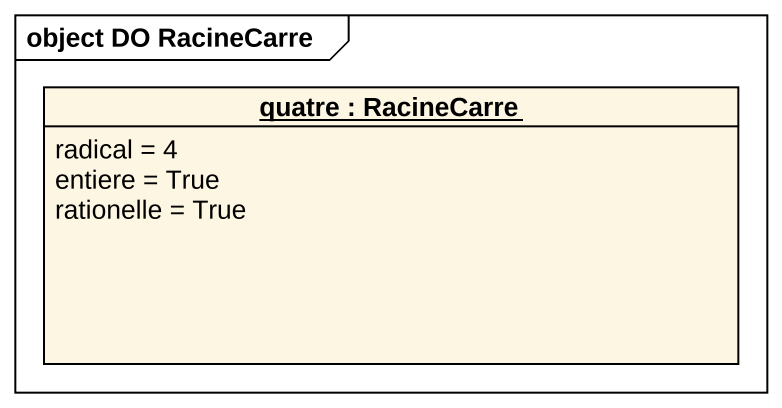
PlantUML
@startuml
mainframe object DO RacineCarre
hide circle
hide empty members
object "quatre : RacineCarre" as quatre {
  radical = 4
  entiere = True
  rationelle = True
}
@enduml
